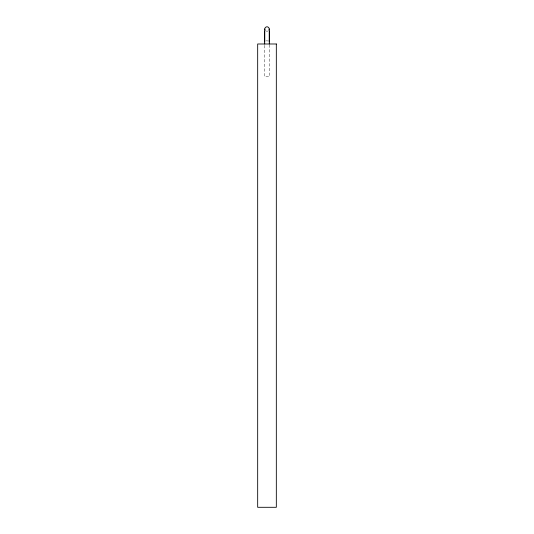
<?xml version="1.0" encoding="UTF-8"?>
<svg xmlns="http://www.w3.org/2000/svg" width="534" height="534" viewBox="0 0 534 534"><rect width="100%" height="100%" fill="white"/><g stroke="black" fill="none" stroke-linecap="round" stroke-linejoin="round"><path stroke-width="0.4" stroke-dasharray="2.67 2" d="M268.095 30.885L267 31.332L265.365 30.652M265.912 40.844L268.642 40.978M269.31 44.843L269.323 76.803L264.684 76.809L264.677 44.836"/><path stroke-width="0.8" d="M264.684 31.299L264.677 44.022M269.323 31.306L269.31 44.022M264.684 41.932L264.684 29.016L265.365 27.374L267.007 26.7L268.642 27.381L269.323 29.023L269.323 41.932M268.869 30.111L269.323 29.023M264.684 29.016L265.138 30.104M276.325 43.988L257.675 43.988L257.675 507.3L276.325 507.3L276.325 43.988"/></g></svg>
